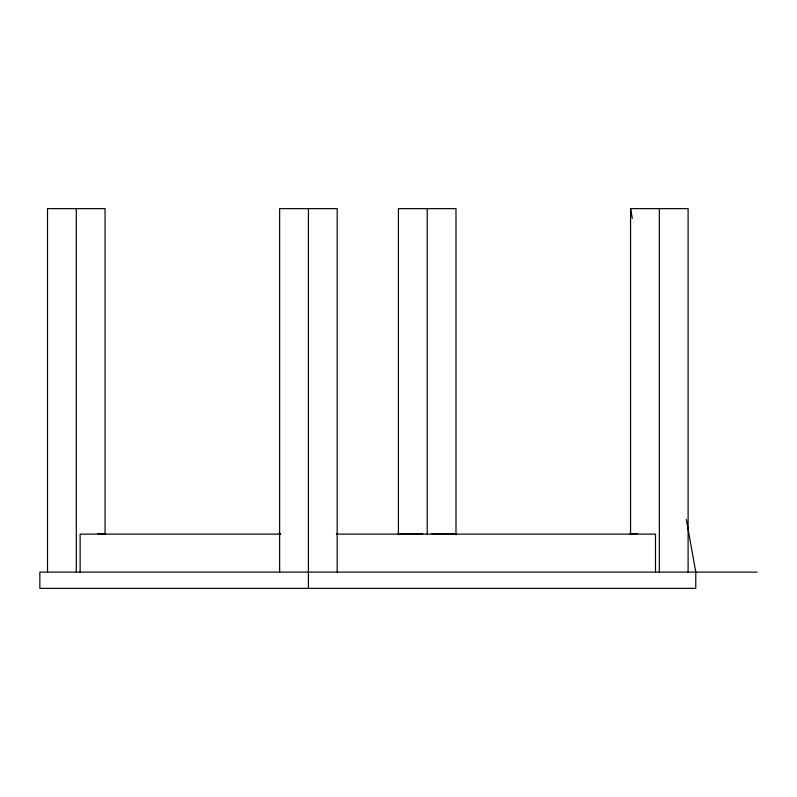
<?xml version="1.0" encoding="UTF-8"?>
<svg xmlns="http://www.w3.org/2000/svg" width="797" height="797" viewBox="0 0 797 797"><rect width="100%" height="100%" fill="white"/><g stroke="black" fill="none" stroke-linecap="round" stroke-linejoin="round"><path stroke-width="1.2" d="M630.566 534.12L630.566 208.635L688.1 208.635L688.1 572.097M97.623 533.621L105.573 533.621M279.08 533.621L280.165 533.621M336.752 533.621L337.699 533.621M397.882 533.621L422.749 533.621M431.635 533.621L456.502 533.621M629.62 533.621L637.57 533.621M280.713 534.12L80.128 534.12L80.128 572.097M336.354 534.12L655.503 534.12L655.503 572.097M757.15 572.097L39.85 572.097L39.85 588.365L695.771 588.365L695.771 572.097L686.337 519.475M630.566 208.635L632.32 218.418M659.338 208.635L659.338 572.097M455.984 534.757L455.984 208.635L398.44 208.635L398.44 534.757M427.222 208.635L427.222 534.12M337.181 572.097L337.181 208.635L279.637 208.635L279.637 572.097M308.419 208.635L308.419 588.365M105.065 534.12L105.065 208.635L47.521 208.635L47.521 572.097M76.293 208.635L76.293 572.097"/></g></svg>
